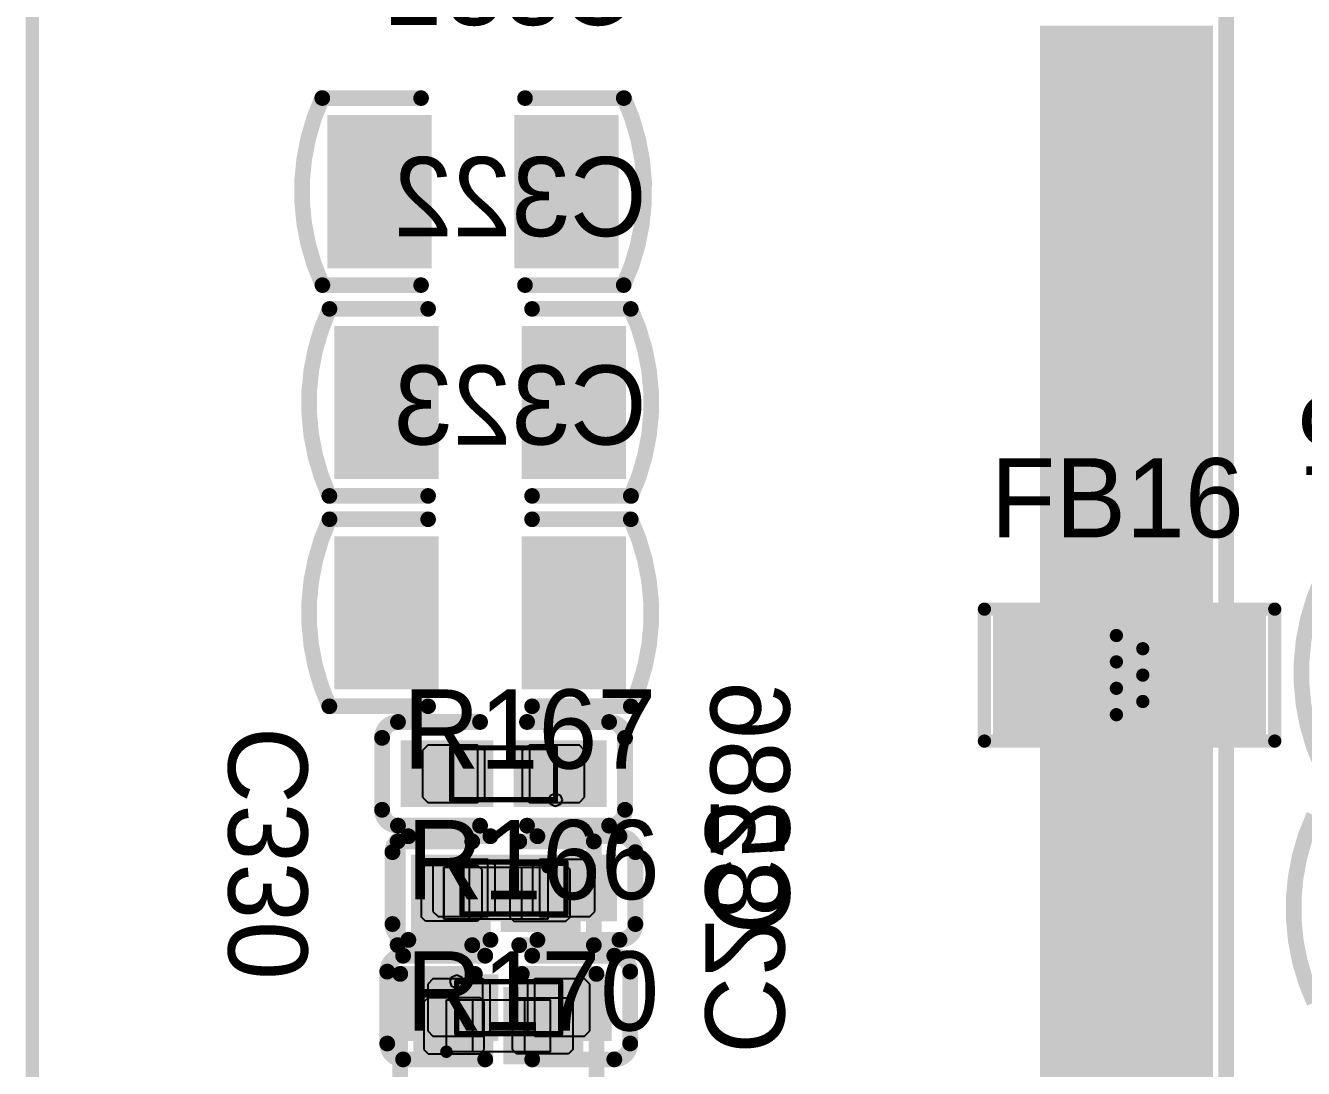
# Model space of a CAD drawing. Header units: millimetres. Extents: x 892 to 1144, y 1011 to 1123.
# Drawn here: x 965.68 to 977.97, y 1049.56 to 1059.6 of the extents above; entities that cross this region are included whole.
import ezdxf

# ---------------------------------------------------------------- set-up
doc = ezdxf.new("R2010")
doc.units = ezdxf.units.MM
for name, color, linetype in [('BottomLayer', 5, 'Continuous'), ('BottomOverlay', 54, 'Continuous'), ('BottomPaste', 16, 'Continuous'), ('BottomSolder', 6, 'Continuous'), ('Mechanical15', 56, 'Continuous'), ('Mechanical4', 56, 'Continuous'), ('Mechanical5', 56, 'Continuous'), ('Mechanical6', 56, 'Continuous'), ('TopLayer', 1, 'Continuous'), ('TopOverlay', 2, 'Continuous'), ('TopPaste', 8, 'Continuous'), ('TopSolder', 216, 'Continuous')]:
    doc.layers.add(name, color=color, linetype=linetype)

msp = doc.modelspace()

# ---------------------------------------------------------------- linework, layer by layer
at = {"layer": 'BottomLayer'}
for points in [[(977, 1059.5), (975.54, 1059.5), (977, 1059.3), (975.54, 1059.3)], [(977, 1059.1), (975.54, 1059.1), (977, 1058.9), (975.54, 1058.9)], [(969.482, 1058.639), (968.682, 1058.639), (969.482, 1057.369), (968.682, 1057.369)], [(971.282, 1058.639), (970.482, 1058.639), (971.282, 1057.369), (970.482, 1057.369)], [(977, 1058.7), (975.54, 1058.7), (977, 1058.5), (975.54, 1058.5)], [(977, 1058.3), (975.54, 1058.3), (977, 1058.1), (975.54, 1058.1)], [(977, 1057.9), (975.54, 1057.9), (977, 1057.7), (975.54, 1057.7)], [(977, 1057.5), (975.54, 1057.5), (977, 1057.3), (975.54, 1057.3)], [(977, 1057.1), (975.54, 1057.1), (977, 1056.9), (975.54, 1056.9)], [(977, 1056.7), (975.54, 1056.7), (977, 1056.5), (975.54, 1056.5)], [(968.75, 1055.34), (969.55, 1055.34), (968.75, 1056.61), (969.55, 1056.61)], [(970.55, 1055.34), (971.35, 1055.34), (970.55, 1056.61), (971.35, 1056.61)], [(977, 1056.3), (975.54, 1056.3), (977, 1056.1), (975.54, 1056.1)], [(977, 1055.9), (975.54, 1055.9), (977, 1055.7), (975.54, 1055.7)], [(977, 1055.5), (975.54, 1055.5), (977, 1055.3), (975.54, 1055.3)], [(977, 1055.1), (975.54, 1055.1), (977, 1054.9), (975.54, 1054.9)], [(977, 1054.7), (975.54, 1054.7), (977, 1054.5), (975.54, 1054.5)], [(968.75, 1053.315), (969.55, 1053.315), (968.75, 1054.585), (969.55, 1054.585)], [(970.55, 1053.315), (971.35, 1053.315), (970.55, 1054.585), (971.35, 1054.585)], [(977, 1054.3), (975.54, 1054.3), (977, 1054.1), (975.54, 1054.1)], [(977, 1053.9), (975.54, 1053.9), (977, 1053.7), (975.54, 1053.7)], [(977, 1053.5), (975.54, 1053.5), (977, 1053.3), (975.54, 1053.3)], [(977, 1053.1), (975.54, 1053.1), (977, 1052.9), (975.54, 1052.9)], [(970.125, 1052.67), (969.335, 1052.67), (970.125, 1052.13), (969.335, 1052.13)], [(971.215, 1052.67), (970.425, 1052.67), (971.215, 1052.13), (970.425, 1052.13)], [(977, 1052.7), (975.54, 1052.7), (977, 1052.5), (975.54, 1052.5)], [(977, 1052.3), (975.54, 1052.3), (977, 1052.1), (975.54, 1052.1)], [(977, 1051.9), (975.54, 1051.9), (977, 1051.7), (975.54, 1051.7)], [(969.435, 1051.03), (970.225, 1051.03), (969.435, 1051.57), (970.225, 1051.57)], [(970.525, 1051.03), (971.315, 1051.03), (970.525, 1051.57), (971.315, 1051.57)], [(977, 1051.5), (975.54, 1051.5), (977, 1051.3), (975.54, 1051.3)], [(977, 1051.1), (975.54, 1051.1), (977, 1050.9), (975.54, 1050.9)], [(977, 1050.7), (975.54, 1050.7), (977, 1050.5), (975.54, 1050.5)], [(969.385, 1049.88), (970.175, 1049.88), (969.385, 1050.42), (970.175, 1050.42)], [(970.475, 1049.88), (971.265, 1049.88), (970.475, 1050.42), (971.265, 1050.42)], [(977, 1050.3), (975.54, 1050.3), (977, 1050.1), (975.54, 1050.1)], [(977, 1049.9), (975.54, 1049.9), (977, 1049.7), (975.54, 1049.7)]]:
    msp.add_solid(points, dxfattribs=at)
at = {"layer": 'BottomOverlay'}
for points, const_width in [([(977.229, 1046.529), (977.229, 1059.871)], 0.152), ([(968.532, 1058.904), (969.482, 1058.904)], 0.15), ([(970.482, 1058.904), (971.432, 1058.904)], 0.15), ([(968.532, 1057.104), (969.482, 1057.104)], 0.15), ([(970.482, 1057.104), (971.432, 1057.104)], 0.15), ([(968.6, 1056.875), (969.55, 1056.875)], 0.15), ([(970.55, 1056.875), (971.5, 1056.875)], 0.15), ([(968.6, 1055.075), (969.55, 1055.075)], 0.15), ([(970.55, 1055.075), (971.5, 1055.075)], 0.15), ([(968.6, 1054.85), (969.55, 1054.85)], 0.15), ([(970.55, 1054.85), (971.5, 1054.85)], 0.15), ([(968.6, 1053.05), (969.55, 1053.05)], 0.15), ([(970.55, 1053.05), (971.5, 1053.05)], 0.15), ([(969.259, 1052.899), (970.049, 1052.899)], 0.152), ([(970.501, 1052.899), (971.291, 1052.899)], 0.152), ([(969.106, 1052.054), (969.106, 1052.746)], 0.152), ([(971.444, 1052.054), (971.444, 1052.746)], 0.152), ([(969.259, 1051.901), (970.049, 1051.901)], 0.152), ([(970.501, 1051.901), (971.291, 1051.901)], 0.152), ([(969.359, 1051.799), (970.149, 1051.799)], 0.152), ([(970.601, 1051.799), (971.391, 1051.799)], 0.152), ([(969.206, 1050.954), (969.206, 1051.646)], 0.152), ([(971.544, 1050.954), (971.544, 1051.646)], 0.152), ([(969.359, 1050.801), (970.149, 1050.801)], 0.152), ([(970.601, 1050.801), (971.391, 1050.801)], 0.152), ([(969.309, 1050.649), (970.099, 1050.649)], 0.152), ([(970.551, 1050.649), (971.341, 1050.649)], 0.152), ([(969.156, 1049.804), (969.156, 1050.496)], 0.152), ([(971.494, 1049.804), (971.494, 1050.496)], 0.152), ([(969.309, 1049.651), (970.099, 1049.651)], 0.152), ([(970.551, 1049.651), (971.341, 1049.651)], 0.152)]:
    msp.add_lwpolyline(points, dxfattribs=dict(at, const_width=const_width))
for points, const_width in [([(968.533, 1057.104, -0.21896), (968.53, 1058.905)], 0.15), ([(971.434, 1058.905, -0.21896), (971.431, 1057.104)], 0.15), ([(968.598, 1055.074, -0.21896), (968.601, 1056.875)], 0.15), ([(971.499, 1056.875, -0.21896), (971.502, 1055.074)], 0.15), ([(968.598, 1053.049, -0.21896), (968.601, 1054.85)], 0.15), ([(971.499, 1054.85, -0.21896), (971.502, 1053.049)], 0.15), ([(969.106, 1052.746, -0.414214), (969.259, 1052.899)], 0.152), ([(971.291, 1052.899, -0.414214), (971.444, 1052.746)], 0.152), ([(969.259, 1051.901, -0.414214), (969.106, 1052.054)], 0.152), ([(971.444, 1052.054, -0.414214), (971.291, 1051.901)], 0.152), ([(969.206, 1051.646, -0.414214), (969.359, 1051.799)], 0.152), ([(971.391, 1051.799, -0.414214), (971.544, 1051.646)], 0.152), ([(969.359, 1050.801, -0.414214), (969.206, 1050.954)], 0.152), ([(971.544, 1050.954, -0.414214), (971.391, 1050.801)], 0.152), ([(969.156, 1050.496, -0.414214), (969.309, 1050.649)], 0.152), ([(971.341, 1050.649, -0.414214), (971.494, 1050.496)], 0.152), ([(969.309, 1049.651, -0.414214), (969.156, 1049.804)], 0.152), ([(971.494, 1049.804, -0.414214), (971.341, 1049.651)], 0.152)]:
    msp.add_lwpolyline(points, format="xyb", dxfattribs=dict(at, const_width=const_width))
for points, const_width in [([(968.492, 1058.905, 1), (968.567, 1058.905, 1)], 0.075), ([(968.494, 1058.904, 1), (968.569, 1058.904, 1)], 0.075), ([(969.444, 1058.904, 1), (969.519, 1058.904, 1)], 0.075), ([(970.444, 1058.904, 1), (970.519, 1058.904, 1)], 0.075), ([(971.394, 1058.904, 1), (971.469, 1058.904, 1)], 0.075), ([(971.397, 1058.905, 1), (971.472, 1058.905, 1)], 0.075), ([(968.494, 1057.104, 1), (968.569, 1057.104, 1)], 0.075), ([(968.495, 1057.104, 1), (968.57, 1057.104, 1)], 0.075), ([(969.444, 1057.104, 1), (969.519, 1057.104, 1)], 0.075), ([(970.444, 1057.104, 1), (970.519, 1057.104, 1)], 0.075), ([(971.394, 1057.104, 1), (971.469, 1057.104, 1)], 0.075), ([(971.394, 1057.104, 1), (971.469, 1057.104, 1)], 0.075), ([(968.562, 1056.875, 1), (968.637, 1056.875, 1)], 0.075), ([(968.563, 1056.875, 1), (968.638, 1056.875, 1)], 0.075), ([(969.512, 1056.875, 1), (969.587, 1056.875, 1)], 0.075), ([(970.512, 1056.875, 1), (970.587, 1056.875, 1)], 0.075), ([(971.462, 1056.875, 1), (971.537, 1056.875, 1)], 0.075), ([(971.462, 1056.875, 1), (971.537, 1056.875, 1)], 0.075), ([(968.56, 1055.074, 1), (968.635, 1055.074, 1)], 0.075), ([(968.562, 1055.075, 1), (968.637, 1055.075, 1)], 0.075), ([(969.512, 1055.075, 1), (969.587, 1055.075, 1)], 0.075), ([(970.512, 1055.075, 1), (970.587, 1055.075, 1)], 0.075), ([(971.462, 1055.075, 1), (971.537, 1055.075, 1)], 0.075), ([(971.465, 1055.074, 1), (971.54, 1055.074, 1)], 0.075), ([(968.562, 1054.85, 1), (968.637, 1054.85, 1)], 0.075), ([(968.563, 1054.85, 1), (968.638, 1054.85, 1)], 0.075), ([(969.512, 1054.85, 1), (969.587, 1054.85, 1)], 0.075), ([(970.512, 1054.85, 1), (970.587, 1054.85, 1)], 0.075), ([(971.462, 1054.85, 1), (971.537, 1054.85, 1)], 0.075), ([(971.462, 1054.85, 1), (971.537, 1054.85, 1)], 0.075), ([(968.56, 1053.049, 1), (968.635, 1053.049, 1)], 0.075), ([(968.562, 1053.05, 1), (968.637, 1053.05, 1)], 0.075), ([(969.512, 1053.05, 1), (969.587, 1053.05, 1)], 0.075), ([(970.512, 1053.05, 1), (970.587, 1053.05, 1)], 0.075), ([(971.462, 1053.05, 1), (971.537, 1053.05, 1)], 0.075), ([(971.465, 1053.049, 1), (971.54, 1053.049, 1)], 0.075), ([(969.221, 1052.899, 1), (969.297, 1052.899, 1)], 0.0762), ([(969.221, 1052.899, 1), (969.297, 1052.899, 1)], 0.0762), ([(970.011, 1052.899, 1), (970.087, 1052.899, 1)], 0.0762), ([(970.463, 1052.899, 1), (970.539, 1052.899, 1)], 0.0762), ([(971.253, 1052.899, 1), (971.329, 1052.899, 1)], 0.0762), ([(971.253, 1052.899, 1), (971.329, 1052.899, 1)], 0.0762), ([(969.068, 1052.746, 1), (969.144, 1052.746, 1)], 0.0762), ([(969.068, 1052.746, 1), (969.144, 1052.746, 1)], 0.0762), ([(971.406, 1052.746, 1), (971.482, 1052.746, 1)], 0.0762), ([(971.406, 1052.746, 1), (971.482, 1052.746, 1)], 0.0762), ([(969.068, 1052.054, 1), (969.144, 1052.054, 1)], 0.0762), ([(969.068, 1052.054, 1), (969.144, 1052.054, 1)], 0.0762), ([(971.406, 1052.054, 1), (971.482, 1052.054, 1)], 0.0762), ([(971.406, 1052.054, 1), (971.482, 1052.054, 1)], 0.0762), ([(969.221, 1051.901, 1), (969.297, 1051.901, 1)], 0.0762), ([(969.221, 1051.901, 1), (969.297, 1051.901, 1)], 0.0762), ([(970.011, 1051.901, 1), (970.087, 1051.901, 1)], 0.0762), ([(970.463, 1051.901, 1), (970.539, 1051.901, 1)], 0.0762), ([(971.253, 1051.901, 1), (971.329, 1051.901, 1)], 0.0762), ([(971.253, 1051.901, 1), (971.329, 1051.901, 1)], 0.0762), ([(969.321, 1051.799, 1), (969.397, 1051.799, 1)], 0.0762), ([(969.321, 1051.799, 1), (969.397, 1051.799, 1)], 0.0762), ([(970.111, 1051.799, 1), (970.187, 1051.799, 1)], 0.0762), ([(970.563, 1051.799, 1), (970.639, 1051.799, 1)], 0.0762), ([(971.353, 1051.799, 1), (971.429, 1051.799, 1)], 0.0762), ([(971.353, 1051.799, 1), (971.429, 1051.799, 1)], 0.0762), ([(969.168, 1051.646, 1), (969.244, 1051.646, 1)], 0.0762), ([(969.168, 1051.646, 1), (969.244, 1051.646, 1)], 0.0762), ([(971.506, 1051.646, 1), (971.582, 1051.646, 1)], 0.0762), ([(971.506, 1051.646, 1), (971.582, 1051.646, 1)], 0.0762), ([(969.168, 1050.954, 1), (969.244, 1050.954, 1)], 0.0762), ([(969.168, 1050.954, 1), (969.244, 1050.954, 1)], 0.0762), ([(971.506, 1050.954, 1), (971.582, 1050.954, 1)], 0.0762), ([(971.506, 1050.954, 1), (971.582, 1050.954, 1)], 0.0762), ([(969.321, 1050.801, 1), (969.397, 1050.801, 1)], 0.0762), ([(969.321, 1050.801, 1), (969.397, 1050.801, 1)], 0.0762), ([(970.111, 1050.801, 1), (970.187, 1050.801, 1)], 0.0762), ([(970.563, 1050.801, 1), (970.639, 1050.801, 1)], 0.0762), ([(971.353, 1050.801, 1), (971.429, 1050.801, 1)], 0.0762), ([(971.353, 1050.801, 1), (971.429, 1050.801, 1)], 0.0762), ([(969.271, 1050.649, 1), (969.347, 1050.649, 1)], 0.0762), ([(969.271, 1050.649, 1), (969.347, 1050.649, 1)], 0.0762), ([(970.061, 1050.649, 1), (970.137, 1050.649, 1)], 0.0762), ([(970.513, 1050.649, 1), (970.589, 1050.649, 1)], 0.0762), ([(971.303, 1050.649, 1), (971.379, 1050.649, 1)], 0.0762), ([(971.303, 1050.649, 1), (971.379, 1050.649, 1)], 0.0762), ([(969.118, 1050.496, 1), (969.194, 1050.496, 1)], 0.0762), ([(969.118, 1050.496, 1), (969.194, 1050.496, 1)], 0.0762), ([(971.456, 1050.496, 1), (971.532, 1050.496, 1)], 0.0762), ([(971.456, 1050.496, 1), (971.532, 1050.496, 1)], 0.0762), ([(969.118, 1049.804, 1), (969.194, 1049.804, 1)], 0.0762), ([(969.118, 1049.804, 1), (969.194, 1049.804, 1)], 0.0762), ([(971.456, 1049.804, 1), (971.532, 1049.804, 1)], 0.0762), ([(971.456, 1049.804, 1), (971.532, 1049.804, 1)], 0.0762), ([(969.271, 1049.651, 1), (969.347, 1049.651, 1)], 0.0762), ([(969.271, 1049.651, 1), (969.347, 1049.651, 1)], 0.0762), ([(970.061, 1049.651, 1), (970.137, 1049.651, 1)], 0.0762), ([(970.513, 1049.651, 1), (970.589, 1049.651, 1)], 0.0762), ([(971.303, 1049.651, 1), (971.379, 1049.651, 1)], 0.0762), ([(971.303, 1049.651, 1), (971.379, 1049.651, 1)], 0.0762)]:
    msp.add_lwpolyline(points, format="xyb", close=True, dxfattribs=dict(at, const_width=const_width))
at = {"layer": 'BottomPaste'}
for p, q in [((969.545, 1052.675), (969.495, 1052.625)), ((969.495, 1052.625), (969.495, 1052.175)), ((970.025, 1052.675), (969.545, 1052.675)), ((970.095, 1052.625), (970.025, 1052.675)), ((970.095, 1052.175), (970.095, 1052.625)), ((970.525, 1052.675), (970.455, 1052.625)), ((970.455, 1052.625), (970.455, 1052.175)), ((971.005, 1052.675), (970.525, 1052.675)), ((971.055, 1052.625), (971.005, 1052.675)), ((971.055, 1052.175), (971.055, 1052.625)), ((969.495, 1052.175), (969.545, 1052.125)), ((969.545, 1052.125), (970.025, 1052.125)), ((970.025, 1052.125), (970.095, 1052.175)), ((970.455, 1052.175), (970.525, 1052.125)), ((970.525, 1052.125), (971.005, 1052.125)), ((971.005, 1052.125), (971.055, 1052.175)), ((969.645, 1051.575), (969.595, 1051.525)), ((969.595, 1051.525), (969.595, 1051.075)), ((970.125, 1051.575), (969.645, 1051.575)), ((970.195, 1051.525), (970.125, 1051.575)), ((970.195, 1051.075), (970.195, 1051.525)), ((970.625, 1051.575), (970.555, 1051.525)), ((970.555, 1051.525), (970.555, 1051.075)), ((971.105, 1051.575), (970.625, 1051.575)), ((971.155, 1051.525), (971.105, 1051.575)), ((971.155, 1051.075), (971.155, 1051.525)), ((969.595, 1051.075), (969.645, 1051.025)), ((969.645, 1051.025), (970.125, 1051.025)), ((970.125, 1051.025), (970.195, 1051.075)), ((970.555, 1051.075), (970.625, 1051.025)), ((970.625, 1051.025), (971.105, 1051.025)), ((971.105, 1051.025), (971.155, 1051.075)), ((969.595, 1050.425), (969.545, 1050.375)), ((970.075, 1050.425), (969.595, 1050.425)), ((970.145, 1050.375), (970.075, 1050.425)), ((970.575, 1050.425), (970.505, 1050.375)), ((971.055, 1050.425), (970.575, 1050.425)), ((971.105, 1050.375), (971.055, 1050.425)), ((969.545, 1050.375), (969.545, 1049.925)), ((970.145, 1049.925), (970.145, 1050.375)), ((970.505, 1050.375), (970.505, 1049.925)), ((971.105, 1049.925), (971.105, 1050.375)), ((969.545, 1049.925), (969.595, 1049.875)), ((970.075, 1049.875), (970.145, 1049.925)), ((970.505, 1049.925), (970.575, 1049.875)), ((971.055, 1049.875), (971.105, 1049.925)), ((969.595, 1049.875), (970.075, 1049.875)), ((970.575, 1049.875), (971.055, 1049.875))]:
    msp.add_line(p, q, dxfattribs=at)
for points in [[(977, 1059.5), (975.54, 1059.5), (977, 1059.3), (975.54, 1059.3)], [(977, 1059.1), (975.54, 1059.1), (977, 1058.9), (975.54, 1058.9)], [(969.482, 1058.639), (968.682, 1058.639), (969.482, 1057.369), (968.682, 1057.369)], [(971.282, 1058.639), (970.482, 1058.639), (971.282, 1057.369), (970.482, 1057.369)], [(977, 1058.7), (975.54, 1058.7), (977, 1058.5), (975.54, 1058.5)], [(977, 1058.3), (975.54, 1058.3), (977, 1058.1), (975.54, 1058.1)], [(977, 1057.9), (975.54, 1057.9), (977, 1057.7), (975.54, 1057.7)], [(977, 1057.5), (975.54, 1057.5), (977, 1057.3), (975.54, 1057.3)], [(977, 1057.1), (975.54, 1057.1), (977, 1056.9), (975.54, 1056.9)], [(977, 1056.7), (975.54, 1056.7), (977, 1056.5), (975.54, 1056.5)], [(968.75, 1055.34), (969.55, 1055.34), (968.75, 1056.61), (969.55, 1056.61)], [(970.55, 1055.34), (971.35, 1055.34), (970.55, 1056.61), (971.35, 1056.61)], [(977, 1056.3), (975.54, 1056.3), (977, 1056.1), (975.54, 1056.1)], [(977, 1055.9), (975.54, 1055.9), (977, 1055.7), (975.54, 1055.7)], [(977, 1055.5), (975.54, 1055.5), (977, 1055.3), (975.54, 1055.3)], [(977, 1055.1), (975.54, 1055.1), (977, 1054.9), (975.54, 1054.9)], [(977, 1054.7), (975.54, 1054.7), (977, 1054.5), (975.54, 1054.5)], [(968.75, 1053.315), (969.55, 1053.315), (968.75, 1054.585), (969.55, 1054.585)], [(970.55, 1053.315), (971.35, 1053.315), (970.55, 1054.585), (971.35, 1054.585)], [(977, 1054.3), (975.54, 1054.3), (977, 1054.1), (975.54, 1054.1)], [(977, 1053.9), (975.54, 1053.9), (977, 1053.7), (975.54, 1053.7)], [(977, 1053.5), (975.54, 1053.5), (977, 1053.3), (975.54, 1053.3)], [(977, 1053.1), (975.54, 1053.1), (977, 1052.9), (975.54, 1052.9)], [(970.125, 1052.67), (969.335, 1052.67), (970.125, 1052.13), (969.335, 1052.13)], [(971.215, 1052.67), (970.425, 1052.67), (971.215, 1052.13), (970.425, 1052.13)], [(977, 1052.7), (975.54, 1052.7), (977, 1052.5), (975.54, 1052.5)], [(977, 1052.3), (975.54, 1052.3), (977, 1052.1), (975.54, 1052.1)], [(977, 1051.9), (975.54, 1051.9), (977, 1051.7), (975.54, 1051.7)], [(969.435, 1051.03), (970.225, 1051.03), (969.435, 1051.57), (970.225, 1051.57)], [(970.525, 1051.03), (971.315, 1051.03), (970.525, 1051.57), (971.315, 1051.57)], [(977, 1051.5), (975.54, 1051.5), (977, 1051.3), (975.54, 1051.3)], [(977, 1051.1), (975.54, 1051.1), (977, 1050.9), (975.54, 1050.9)], [(977, 1050.7), (975.54, 1050.7), (977, 1050.5), (975.54, 1050.5)], [(969.385, 1049.88), (970.175, 1049.88), (969.385, 1050.42), (970.175, 1050.42)], [(970.475, 1049.88), (971.265, 1049.88), (970.475, 1050.42), (971.265, 1050.42)], [(977, 1050.3), (975.54, 1050.3), (977, 1050.1), (975.54, 1050.1)], [(977, 1049.9), (975.54, 1049.9), (977, 1049.7), (975.54, 1049.7)]]:
    msp.add_solid(points, dxfattribs=at)
at = {"layer": 'BottomSolder'}
for points in [[(977.102, 1059.601), (975.438, 1059.601), (977.102, 1059.198), (975.438, 1059.198)], [(977.102, 1059.202), (975.438, 1059.202), (977.102, 1058.798), (975.438, 1058.798)], [(977.102, 1058.802), (975.438, 1058.802), (977.102, 1058.398), (975.438, 1058.398)], [(969.584, 1058.741), (968.58, 1058.741), (969.584, 1057.267), (968.58, 1057.267)], [(971.384, 1058.741), (970.38, 1058.741), (971.384, 1057.267), (970.38, 1057.267)], [(977.102, 1058.402), (975.438, 1058.402), (977.102, 1057.998), (975.438, 1057.998)], [(977.102, 1058.002), (975.438, 1058.002), (977.102, 1057.598), (975.438, 1057.598)], [(977.102, 1057.601), (975.438, 1057.601), (977.102, 1057.198), (975.438, 1057.198)], [(977.102, 1057.202), (975.438, 1057.202), (977.102, 1056.798), (975.438, 1056.798)], [(977.102, 1056.802), (975.438, 1056.802), (977.102, 1056.398), (975.438, 1056.398)], [(968.648, 1055.238), (969.652, 1055.238), (968.648, 1056.712), (969.652, 1056.712)], [(970.448, 1055.238), (971.452, 1055.238), (970.448, 1056.712), (971.452, 1056.712)], [(977.102, 1056.402), (975.438, 1056.402), (977.102, 1055.998), (975.438, 1055.998)], [(977.102, 1056.002), (975.438, 1056.002), (977.102, 1055.598), (975.438, 1055.598)], [(977.102, 1055.601), (975.438, 1055.601), (977.102, 1055.198), (975.438, 1055.198)], [(977.102, 1055.202), (975.438, 1055.202), (977.102, 1054.799), (975.438, 1054.799)], [(968.648, 1053.213), (969.652, 1053.213), (968.648, 1054.687), (969.652, 1054.687)], [(970.448, 1053.213), (971.452, 1053.213), (970.448, 1054.687), (971.452, 1054.687)], [(977.102, 1054.802), (975.438, 1054.802), (977.102, 1054.398), (975.438, 1054.398)], [(977.102, 1054.402), (975.438, 1054.402), (977.102, 1053.998), (975.438, 1053.998)], [(977.102, 1054.002), (975.438, 1054.002), (977.102, 1053.598), (975.438, 1053.598)], [(977.102, 1053.601), (975.438, 1053.601), (977.102, 1053.198), (975.438, 1053.198)], [(977.102, 1053.202), (975.438, 1053.202), (977.102, 1052.799), (975.438, 1052.799)], [(970.176, 1052.721), (969.284, 1052.721), (970.176, 1052.079), (969.284, 1052.079)], [(971.266, 1052.721), (970.374, 1052.721), (971.266, 1052.079), (970.374, 1052.079)], [(977.102, 1052.802), (975.438, 1052.802), (977.102, 1052.398), (975.438, 1052.398)], [(977.102, 1052.402), (975.438, 1052.402), (977.102, 1051.998), (975.438, 1051.998)], [(977.102, 1052.002), (975.438, 1052.002), (977.102, 1051.598), (975.438, 1051.598)], [(969.384, 1050.979), (970.276, 1050.979), (969.384, 1051.621), (970.276, 1051.621)], [(970.474, 1050.979), (971.366, 1050.979), (970.474, 1051.621), (971.366, 1051.621)], [(977.102, 1051.602), (975.438, 1051.602), (977.102, 1051.198), (975.438, 1051.198)], [(977.102, 1051.202), (975.438, 1051.202), (977.102, 1050.799), (975.438, 1050.799)], [(977.102, 1050.802), (975.438, 1050.802), (977.102, 1050.398), (975.438, 1050.398)], [(969.334, 1049.829), (970.226, 1049.829), (969.334, 1050.471), (970.226, 1050.471)], [(970.424, 1049.829), (971.316, 1049.829), (970.424, 1050.471), (971.316, 1050.471)], [(977.102, 1050.402), (975.438, 1050.402), (977.102, 1049.998), (975.438, 1049.998)], [(977.102, 1050.002), (975.438, 1050.002), (977.102, 1049.598), (975.438, 1049.598)], [(977.102, 1049.602), (975.438, 1049.602), (977.102, 1049.198), (975.438, 1049.198)]]:
    msp.add_solid(points, dxfattribs=at)
at = {"layer": 'Mechanical15'}
for p, q in [((969.775, 1052.15), (969.775, 1052.65)), ((969.775, 1052.65), (970.025, 1052.65)), ((970.025, 1052.65), (970.025, 1052.15)), ((970.775, 1052.65), (970.525, 1052.65)), ((970.525, 1052.65), (970.525, 1052.15)), ((970.775, 1052.15), (970.775, 1052.65)), ((970.025, 1052.15), (969.775, 1052.15)), ((970.525, 1052.15), (970.775, 1052.15)), ((970.71, 1052.15), (970.729, 1052.196)), ((970.71, 1052.15), (970.71, 1052.15)), ((970.729, 1052.104), (970.71, 1052.15)), ((970.729, 1052.196), (970.775, 1052.215)), ((970.775, 1052.085), (970.729, 1052.104)), ((970.775, 1052.215), (970.821, 1052.196)), ((970.821, 1052.104), (970.775, 1052.085)), ((970.821, 1052.196), (970.84, 1052.15)), ((970.84, 1052.15), (970.821, 1052.104)), ((970.84, 1052.15), (970.84, 1052.15)), ((969.829, 1051.596), (969.875, 1051.615)), ((969.875, 1051.615), (969.921, 1051.596)), ((969.81, 1051.55), (969.829, 1051.596)), ((969.829, 1051.504), (969.81, 1051.55)), ((969.81, 1051.55), (969.81, 1051.55)), ((969.875, 1051.485), (969.829, 1051.504)), ((970.125, 1051.55), (969.875, 1051.55)), ((969.875, 1051.55), (969.875, 1051.05)), ((969.921, 1051.504), (969.875, 1051.485)), ((969.921, 1051.596), (969.94, 1051.55)), ((969.94, 1051.55), (969.921, 1051.504)), ((969.94, 1051.55), (969.94, 1051.55)), ((970.125, 1051.05), (970.125, 1051.55)), ((970.625, 1051.55), (970.875, 1051.55)), ((970.625, 1051.05), (970.625, 1051.55)), ((970.875, 1051.55), (970.875, 1051.05)), ((969.875, 1051.05), (970.125, 1051.05)), ((970.875, 1051.05), (970.625, 1051.05)), ((969.76, 1050.4), (969.779, 1050.446)), ((969.779, 1050.354), (969.76, 1050.4)), ((969.76, 1050.4), (969.76, 1050.4)), ((969.779, 1050.446), (969.825, 1050.465)), ((969.825, 1050.465), (969.871, 1050.446)), ((970.075, 1050.4), (969.825, 1050.4)), ((969.825, 1050.4), (969.825, 1049.9)), ((969.871, 1050.446), (969.89, 1050.4)), ((969.89, 1050.4), (969.871, 1050.354)), ((969.89, 1050.4), (969.89, 1050.4)), ((970.075, 1049.9), (970.075, 1050.4)), ((970.575, 1050.4), (970.825, 1050.4)), ((970.575, 1049.9), (970.575, 1050.4)), ((970.825, 1050.4), (970.825, 1049.9)), ((969.825, 1050.335), (969.779, 1050.354)), ((969.871, 1050.354), (969.825, 1050.335)), ((969.825, 1049.9), (970.075, 1049.9)), ((970.825, 1049.9), (970.575, 1049.9))]:
    msp.add_line(p, q, dxfattribs=at)
at = {"layer": 'Mechanical15', "const_width": 0.0508}
for points in [[(969.775, 1052.15), (969.775, 1052.65)], [(969.775, 1052.65), (970.775, 1052.65)], [(970.775, 1052.15), (970.775, 1052.65)], [(969.775, 1052.15), (970.775, 1052.15)], [(969.875, 1051.55), (970.875, 1051.55)], [(969.875, 1051.05), (969.875, 1051.55)], [(970.875, 1051.05), (970.875, 1051.55)], [(969.875, 1051.05), (970.875, 1051.05)], [(969.825, 1050.4), (970.825, 1050.4)], [(969.825, 1049.9), (969.825, 1050.4)], [(970.825, 1049.9), (970.825, 1050.4)], [(969.825, 1049.9), (970.825, 1049.9)]]:
    msp.add_lwpolyline(points, dxfattribs=at)
at = {"layer": 'Mechanical15', "const_width": 0.0254}
for points in [[(969.762, 1052.65, 1), (969.788, 1052.65, 1)], [(969.762, 1052.65, 1), (969.788, 1052.65, 1)], [(970.762, 1052.65, 1), (970.788, 1052.65, 1)], [(970.762, 1052.65, 1), (970.788, 1052.65, 1)], [(969.762, 1052.15, 1), (969.788, 1052.15, 1)], [(969.762, 1052.15, 1), (969.788, 1052.15, 1)], [(970.762, 1052.15, 1), (970.788, 1052.15, 1)], [(970.762, 1052.15, 1), (970.788, 1052.15, 1)], [(969.862, 1051.55, 1), (969.888, 1051.55, 1)], [(969.862, 1051.55, 1), (969.888, 1051.55, 1)], [(970.862, 1051.55, 1), (970.888, 1051.55, 1)], [(970.862, 1051.55, 1), (970.888, 1051.55, 1)], [(969.862, 1051.05, 1), (969.888, 1051.05, 1)], [(969.862, 1051.05, 1), (969.888, 1051.05, 1)], [(970.862, 1051.05, 1), (970.888, 1051.05, 1)], [(970.862, 1051.05, 1), (970.888, 1051.05, 1)], [(969.812, 1050.4, 1), (969.838, 1050.4, 1)], [(969.812, 1050.4, 1), (969.838, 1050.4, 1)], [(970.812, 1050.4, 1), (970.838, 1050.4, 1)], [(970.812, 1050.4, 1), (970.838, 1050.4, 1)], [(969.812, 1049.9, 1), (969.838, 1049.9, 1)], [(969.812, 1049.9, 1), (969.838, 1049.9, 1)], [(970.812, 1049.9, 1), (970.838, 1049.9, 1)], [(970.812, 1049.9, 1), (970.838, 1049.9, 1)]]:
    msp.add_lwpolyline(points, format="xyb", close=True, dxfattribs=at)
at = {"layer": 'Mechanical4'}
for p, q in [((969.7, 1051.5), (970.7, 1051.5)), ((969.7, 1051), (969.7, 1051.5)), ((970.7, 1051.5), (970.7, 1051)), ((970.7, 1051), (969.7, 1051)), ((969.725, 1049.725), (969.725, 1050.225)), ((969.725, 1050.225), (970.725, 1050.225)), ((970.725, 1050.225), (970.725, 1049.725)), ((970.725, 1049.725), (969.725, 1049.725))]:
    msp.add_line(p, q, dxfattribs=at)
at = {"layer": 'Mechanical5'}
for p, q in [((969.949, 1051.5), (969.699, 1051.5)), ((969.699, 1051.5), (969.699, 1051)), ((969.949, 1051), (969.949, 1051.5)), ((970.45, 1051.5), (970.7, 1051.5)), ((970.45, 1051), (970.45, 1051.5)), ((970.7, 1051.5), (970.7, 1051)), ((969.699, 1051), (969.949, 1051)), ((970.7, 1051), (970.45, 1051)), ((969.725, 1049.725), (969.725, 1050.225)), ((969.725, 1050.225), (969.975, 1050.225)), ((969.975, 1050.225), (969.975, 1049.725)), ((970.726, 1050.225), (970.476, 1050.225)), ((970.476, 1050.225), (970.476, 1049.725)), ((970.726, 1049.725), (970.726, 1050.225)), ((969.975, 1049.725), (969.725, 1049.725)), ((970.476, 1049.725), (970.726, 1049.725))]:
    msp.add_line(p, q, dxfattribs=at)
at = {"layer": 'Mechanical6'}
for points, const_width in [([(970.73, 1051.5, 1), (970.67, 1051.5, 1)], 0.06), ([(970.655, 1051.5, 1), (970.685, 1051.5, 1)], 0.03), ([(970.715, 1051.5, 1), (970.745, 1051.5, 1)], 0.03), ([(969.755, 1049.725, 1), (969.695, 1049.725, 1)], 0.06), ([(969.68, 1049.725, 1), (969.71, 1049.725, 1)], 0.03), ([(969.74, 1049.725, 1), (969.77, 1049.725, 1)], 0.03)]:
    msp.add_lwpolyline(points, format="xyb", close=True, dxfattribs=dict(at, const_width=const_width))
at = {"layer": 'TopLayer'}
for points in [[(975.987, 1052.842), (975.987, 1053.858), (975.088, 1052.842), (975.088, 1053.858)], [(977.511, 1052.842), (977.511, 1053.858), (976.612, 1052.842), (976.612, 1053.858)], [(970.05, 1051.52), (969.484, 1051.52), (970.05, 1050.98), (969.484, 1050.98)], [(970.916, 1051.52), (970.35, 1051.52), (970.916, 1050.98), (970.35, 1050.98)], [(969.509, 1049.705), (970.075, 1049.705), (969.509, 1050.245), (970.075, 1050.245)], [(970.375, 1049.705), (970.941, 1049.705), (970.375, 1050.245), (970.941, 1050.245)]]:
    msp.add_solid(points, dxfattribs=at)
at = {"layer": 'TopOverlay'}
for points, const_width in [([(965.74, 1041.9), (965.74, 1105)], 0.13), ([(974.903, 1053.985), (977.697, 1053.985)], 0.127), ([(974.903, 1052.715), (974.903, 1053.985)], 0.127), ([(977.697, 1052.715), (977.697, 1053.985)], 0.127), ([(976.173, 1053.731), (976.427, 1053.604)], 0.127), ([(976.173, 1053.477), (976.427, 1053.604)], 0.127), ([(976.173, 1053.477), (976.427, 1053.35)], 0.127), ([(976.173, 1053.223), (976.427, 1053.35)], 0.127), ([(976.173, 1053.223), (976.427, 1053.096)], 0.127), ([(976.173, 1052.969), (976.427, 1053.096)], 0.127), ([(974.903, 1052.715), (977.697, 1052.715)], 0.127), ([(969.256, 1051.749), (969.974, 1051.749)], 0.152), ([(969.256, 1050.751), (969.256, 1051.749)], 0.152), ([(970.426, 1051.749), (971.144, 1051.749)], 0.152), ([(971.144, 1050.751), (971.144, 1051.749)], 0.152), ([(969.256, 1050.751), (969.974, 1050.751)], 0.152), ([(970.426, 1050.751), (971.144, 1050.751)], 0.152), ([(969.281, 1049.476), (969.281, 1050.474)], 0.152), ([(969.281, 1050.474), (969.999, 1050.474)], 0.152), ([(970.451, 1050.474), (971.169, 1050.474)], 0.152), ([(971.169, 1049.476), (971.169, 1050.474)], 0.152)]:
    msp.add_lwpolyline(points, dxfattribs=dict(at, const_width=const_width))
at = {"layer": 'TopOverlay', "const_width": 0.15}
for points in [[(978.148, 1052.474, -0.21896), (978.151, 1054.275)], [(978.076, 1050.2, -0.21896), (978.073, 1052.001)]]:
    msp.add_lwpolyline(points, format="xyb", dxfattribs=at)
at = {"layer": 'TopOverlay'}
for points, const_width in [([(974.871, 1053.985, 1), (974.935, 1053.985, 1)], 0.0635), ([(974.871, 1053.985, 1), (974.935, 1053.985, 1)], 0.0635), ([(977.665, 1053.985, 1), (977.729, 1053.985, 1)], 0.0635), ([(977.665, 1053.985, 1), (977.729, 1053.985, 1)], 0.0635), ([(976.141, 1053.731, 1), (976.205, 1053.731, 1)], 0.0635), ([(976.395, 1053.604, 1), (976.459, 1053.604, 1)], 0.0635), ([(976.395, 1053.604, 1), (976.459, 1053.604, 1)], 0.0635), ([(976.141, 1053.477, 1), (976.205, 1053.477, 1)], 0.0635), ([(976.141, 1053.477, 1), (976.205, 1053.477, 1)], 0.0635), ([(976.395, 1053.35, 1), (976.459, 1053.35, 1)], 0.0635), ([(976.395, 1053.35, 1), (976.459, 1053.35, 1)], 0.0635), ([(976.141, 1053.223, 1), (976.205, 1053.223, 1)], 0.0635), ([(976.141, 1053.223, 1), (976.205, 1053.223, 1)], 0.0635), ([(976.395, 1053.096, 1), (976.459, 1053.096, 1)], 0.0635), ([(976.395, 1053.096, 1), (976.459, 1053.096, 1)], 0.0635), ([(976.141, 1052.969, 1), (976.205, 1052.969, 1)], 0.0635), ([(974.871, 1052.715, 1), (974.935, 1052.715, 1)], 0.0635), ([(974.871, 1052.715, 1), (974.935, 1052.715, 1)], 0.0635), ([(977.665, 1052.715, 1), (977.729, 1052.715, 1)], 0.0635), ([(977.665, 1052.715, 1), (977.729, 1052.715, 1)], 0.0635), ([(969.218, 1051.749, 1), (969.294, 1051.749, 1)], 0.0762), ([(969.218, 1051.749, 1), (969.294, 1051.749, 1)], 0.0762), ([(969.936, 1051.749, 1), (970.012, 1051.749, 1)], 0.0762), ([(970.388, 1051.749, 1), (970.464, 1051.749, 1)], 0.0762), ([(971.106, 1051.749, 1), (971.182, 1051.749, 1)], 0.0762), ([(971.106, 1051.749, 1), (971.182, 1051.749, 1)], 0.0762), ([(969.218, 1050.751, 1), (969.294, 1050.751, 1)], 0.0762), ([(969.218, 1050.751, 1), (969.294, 1050.751, 1)], 0.0762), ([(969.936, 1050.751, 1), (970.012, 1050.751, 1)], 0.0762), ([(970.388, 1050.751, 1), (970.464, 1050.751, 1)], 0.0762), ([(971.106, 1050.751, 1), (971.182, 1050.751, 1)], 0.0762), ([(971.106, 1050.751, 1), (971.182, 1050.751, 1)], 0.0762), ([(969.243, 1050.474, 1), (969.319, 1050.474, 1)], 0.0762), ([(969.243, 1050.474, 1), (969.319, 1050.474, 1)], 0.0762), ([(969.961, 1050.474, 1), (970.037, 1050.474, 1)], 0.0762), ([(970.413, 1050.474, 1), (970.489, 1050.474, 1)], 0.0762), ([(971.131, 1050.474, 1), (971.207, 1050.474, 1)], 0.0762), ([(971.131, 1050.474, 1), (971.207, 1050.474, 1)], 0.0762)]:
    msp.add_lwpolyline(points, format="xyb", close=True, dxfattribs=dict(at, const_width=const_width))
at = {"layer": 'TopPaste'}
for p, q in [((969.484, 1051.48), (969.524, 1051.52)), ((969.524, 1051.52), (970.025, 1051.52)), ((970.025, 1051.52), (970.065, 1051.48)), ((970.375, 1051.52), (970.335, 1051.48)), ((970.876, 1051.52), (970.375, 1051.52)), ((970.916, 1051.48), (970.876, 1051.52)), ((969.484, 1051.02), (969.484, 1051.48)), ((970.065, 1051.48), (970.065, 1051.02)), ((970.335, 1051.48), (970.335, 1051.02)), ((970.916, 1051.02), (970.916, 1051.48)), ((969.524, 1050.98), (969.484, 1051.02)), ((970.065, 1051.02), (970.025, 1050.98)), ((970.335, 1051.02), (970.375, 1050.98)), ((970.876, 1050.98), (970.916, 1051.02)), ((970.025, 1050.98), (969.524, 1050.98)), ((970.375, 1050.98), (970.876, 1050.98)), ((969.549, 1050.245), (969.509, 1050.205)), ((969.509, 1050.205), (969.509, 1049.745)), ((970.05, 1050.245), (969.549, 1050.245)), ((970.09, 1050.205), (970.05, 1050.245)), ((970.09, 1049.745), (970.09, 1050.205)), ((970.36, 1050.205), (970.4, 1050.245)), ((970.36, 1049.745), (970.36, 1050.205)), ((970.4, 1050.245), (970.901, 1050.245)), ((970.901, 1050.245), (970.941, 1050.205)), ((970.941, 1050.205), (970.941, 1049.745)), ((969.509, 1049.745), (969.549, 1049.705)), ((969.549, 1049.705), (970.05, 1049.705)), ((970.05, 1049.705), (970.09, 1049.745)), ((970.4, 1049.705), (970.36, 1049.745)), ((970.901, 1049.705), (970.4, 1049.705)), ((970.941, 1049.745), (970.901, 1049.705))]:
    msp.add_line(p, q, dxfattribs=at)
for points in [[(975.987, 1052.842), (975.987, 1053.858), (975.088, 1052.842), (975.088, 1053.858)], [(977.511, 1052.842), (977.511, 1053.858), (976.612, 1052.842), (976.612, 1053.858)], [(970.05, 1051.52), (969.484, 1051.52), (970.05, 1050.98), (969.484, 1050.98)], [(970.916, 1051.52), (970.35, 1051.52), (970.916, 1050.98), (970.35, 1050.98)], [(969.509, 1049.705), (970.075, 1049.705), (969.509, 1050.245), (970.075, 1050.245)], [(970.375, 1049.705), (970.941, 1049.705), (970.375, 1050.245), (970.941, 1050.245)]]:
    msp.add_solid(points, dxfattribs=at)
at = {"layer": 'TopSolder'}
for points in [[(976.089, 1052.74), (976.089, 1053.96), (974.987, 1052.74), (974.987, 1053.96)], [(977.613, 1052.74), (977.613, 1053.96), (976.511, 1052.74), (976.511, 1053.96)], [(970.152, 1051.622), (969.383, 1051.622), (970.152, 1050.878), (969.383, 1050.878)], [(971.017, 1051.622), (970.248, 1051.622), (971.017, 1050.878), (970.248, 1050.878)], [(969.408, 1049.603), (970.177, 1049.603), (969.408, 1050.347), (970.177, 1050.347)], [(970.273, 1049.603), (971.042, 1049.603), (970.273, 1050.347), (971.042, 1050.347)]]:
    msp.add_solid(points, dxfattribs=at)

# ---------------------------------------------------------------- texts
at = {"layer": 'BottomOverlay', "text_generation_flag": 2}
for s, p in [('C331', (971.578, 1059.607)), ('C322', (971.654, 1057.575)), ('C323', (971.654, 1055.569))]:
    msp.add_text(s, height=0.762, dxfattribs=at).set_placement(p)
for s, rotation, p in [('C286', 270, (972.267, 1050.855)), ('C330', 90, (968.389, 1052.852)), ('C285', 270, (972.217, 1049.705))]:
    msp.add_text(s, height=0.762, rotation=rotation, dxfattribs=at).set_placement(p)
at = {"layer": 'TopOverlay'}
msp.add_text('C305', height=0.762, rotation=180, dxfattribs=at).set_placement((980.352, 1056.039))
for s, p in [('FB16', (974.963, 1054.676)), ('R167', (969.308, 1052.45)), ('R166', (969.342, 1051.193)), ('R170', (969.336, 1049.929))]:
    msp.add_text(s, height=0.762, dxfattribs=at).set_placement(p)

doc.saveas('drawing.dxf')
